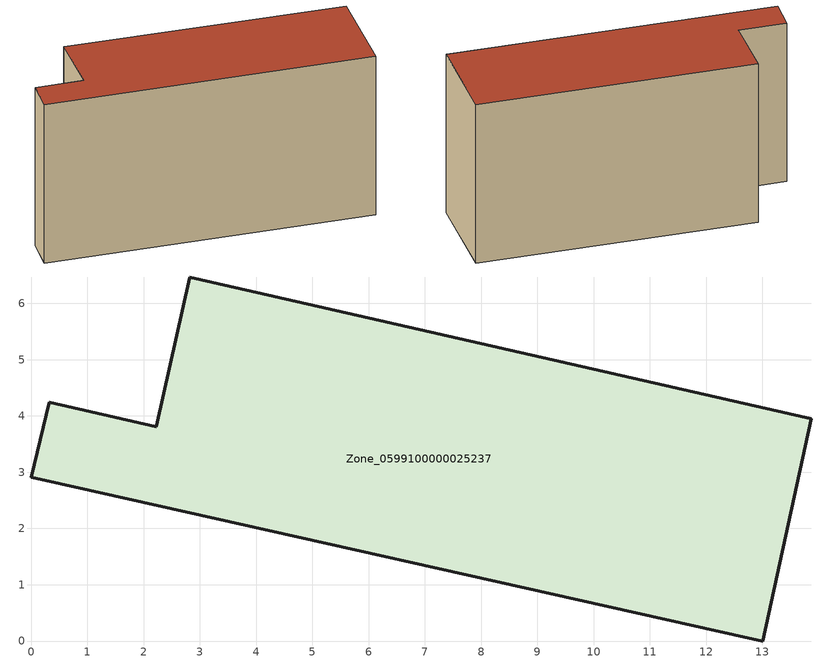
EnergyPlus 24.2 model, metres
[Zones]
Zone_0599100000025237
 floor ground (C_G): 13.01,0 0,2.91 0.32,4.24 2.23,3.81 2.83,6.47 13.88,3.95 z0
 wall outside (C_F): 2.23,3.81 0.32,4.24 0,2.91 13.01,0 13.88,3.95 2.83,6.47 2.23,3.81 z0:7.06
 roof outside (C_R): 13.88,3.95 2.83,6.47 2.23,3.81 0.32,4.24 0,2.91 13.01,0 z7.06
[BUILDING]
Pand.0599100000025237: North Axis=0; Terrain=City; Loads Convergence Tolerance Value=0.04; Temperature Convergence Tolerance Value=0.4; Solar Distribution=FullExterior; Maximum Number of Warmup Days=25; Minimum Number of Warmup Days=1
[Site:Location]
Rotterdam.The.Hague.AP_ZH_NLD Design_Conditions: Latitude=51.96; Longitude=4.45; Time Zone=1; Elevation=-4.5
[SITE:GROUNDTEMPERATURE:BUILDINGSURFACE]
18, 18, 18, 18, 18, 18, 18, 18, 18, 18, 18, 18
[MATERIAL] Thermal Absorptance=0.9; Solar Absorptance=0.7; Visible Absorptance=0.7
Name | Roughness | Thickness | Conductivity | Density | Specific Heat
G.TI.1946 | MediumSmooth | 0.15 | 1 | 540 | 1210
F.TI.1946 | Rough | 0.3 | 0.857143 | 1920 | 840
R.TI.1946 | MediumRough | 0.2 | 0.1 | 1500 | 1000
[CONSTRUCTION]
C_G: G.TI.1946
C_F: F.TI.1946
C_R: R.TI.1946
[ZONE]
Zone_0599100000025237: Type=1; Multiplier=1; Ceiling Height=Autocalculate; Volume=Autocalculate; Floor Area=autocalculate; Part of Total Floor Area=Yes
[ZONEINFILTRATION:DESIGNFLOWRATE]
Infil_Zone_0599100000025237: Zone or ZoneList or Space or SpaceList=Zone_0599100000025237; Schedule=AlwaysOn; Design Flow Rate Calculation Method=Flow/Area; Flow Rate per Floor Area=0.003; Constant Term Coefficient=1; Temperature Term Coefficient=0; Velocity Term Coefficient=0; Velocity Squared Term Coefficient=0
[HVACTEMPLATE:ZONE:IDEALLOADSAIRSYSTEM]
Zone_0599100000025237: Maximum Heating Supply Air Temperature=50; Minimum Cooling Supply Air Temperature=13; Maximum Heating Supply Air Humidity Ratio=0.0156; Minimum Cooling Supply Air Humidity Ratio=0.0077; Heating Limit=NoLimit; Cooling Limit=NoLimit; Dehumidification Control Type=ConstantSensibleHeatRatio; Cooling Sensible Heat Ratio=0.7; Dehumidification Setpoint=60; Humidification Control Type=None; Humidification Setpoint=30; Outdoor Air Method=None; Outdoor Air Flow Rate per Person=0.00944; Outdoor Air Flow Rate per Zone Floor Area=0; Outdoor Air Flow Rate per Zone=0; Demand Controlled Ventilation Type=None; Outdoor Air Economizer Type=NoEconomizer; Heat Recovery Type=None; Sensible Heat Recovery Effectiveness=0.7; Latent Heat Recovery Effectiveness=0.65
[ZONECONTROL:THERMOSTAT]
ThermostatControl_Zone_0599100000025237: Zone or ZoneList=Zone_0599100000025237; Control Type Schedule=DualSetpointControlType; Control 1=Thermostat_Zone_0599100000025237; Temperature Difference Between Cutout And Setpoint=0
[THERMOSTATSETPOINT:DUALSETPOINT]
Thermostat_Zone_0599100000025237: Heating Setpoint Temperature Schedule=HeatingSetpoint_Zone_0599100000025237; Cooling Setpoint Temperature Schedule=CoolingSetpoint_Zone_0599100000025237
[SCHEDULE:COMPACT]
HeatingSetpoint_Zone_0599100000025237: Through: 12/31, For: AllDays, Until: 24:00, 21
CoolingSetpoint_Zone_0599100000025237: Through: 12/31, For: AllDays, Until: 24:00, 24
DualSetpointControlType: Through: 12/31, For: AllDays, Until: 24:00, 4
AlwaysOn: Through: 12/31, For: AllDays, Until: 24:00, 1
